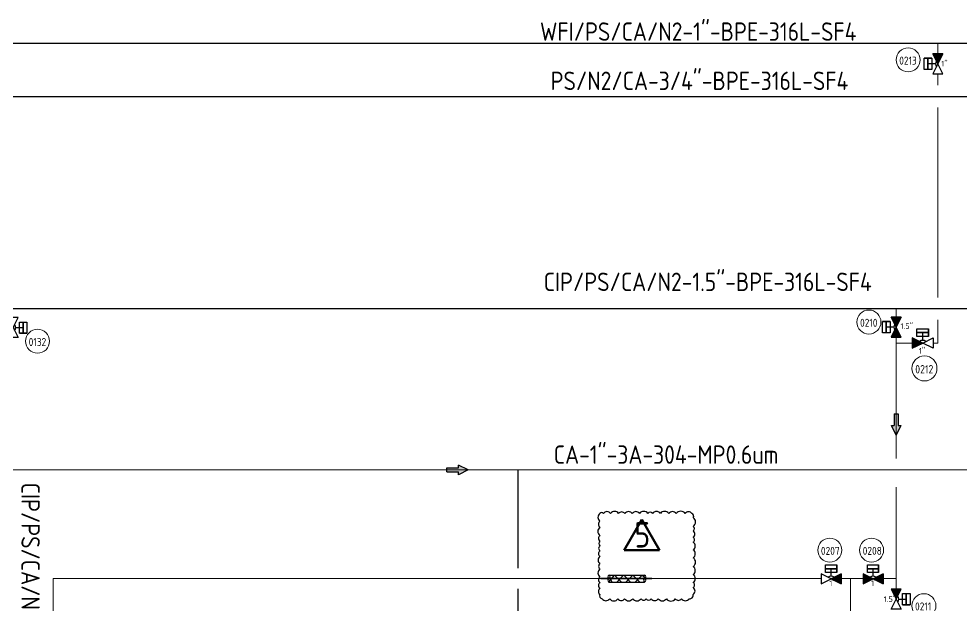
# Model space of a CAD drawing. Header units: millimetres. Extents: x -68339142 to 208, y -167 to 82456658.
# Drawn here: x -68334766 to -68333384, y 82449163 to 82450024 of the extents above; entities that cross this region are included whole.
import ezdxf

# ---------------------------------------------------------------- set-up
doc = ezdxf.new("R2010")
doc.units = ezdxf.units.MM
doc.header["$MEASUREMENT"] = 0
for name, color, linetype, lineweight in [('AM_8', 1, 'Continuous', 15), ('Modle', 161, 'Continuous', 70), ('图层01注射用水WFI', 3, 'Continuous', 5)]:
    doc.layers.add(name, color=color, linetype=linetype, lineweight=lineweight)
for name, color, linetype in [('WFI', 100, 'Continuous'), ('压缩空气', 130, 'Continuous'), ('文字', 1, 'Continuous'), ('機器', 7, 'Continuous'), ('药液', 210, 'Continuous')]:
    doc.layers.add(name, color=color, linetype=linetype)
doc.styles.get("Standard").update_dxf_attribs({"font": 'gbenor.shx', "bigfont": 'gbcbig.shx'})

# ---------------------------------------------------------------- blocks, each defined once
blk = doc.blocks.new('*U379')
at = {"color": 0}
for p, q in [((5.625000000000003, 11.25), (-5.624999999999997, 11.25)), ((-5.624999999999997, 11.25), (0, 0)), ((0, 0), (5.625000000000003, 11.25)), ((-5.625000000000003, -11.25), (0, 0)), ((0, 0), (5.624999999999997, -11.25)), ((7.031249999999998, -6.328125000000002), (7.031250000000002, 6.328124999999998)), ((7.031250000000002, 6.328124999999998), (15.46875, 6.328124999999996)), ((11.25, -6.328125000000003), (11.25, 6.328124999999997)), ((11.25, 6.328124999999997), (11.25, -6.328125000000003)), ((15.46875, 6.328124999999996), (15.46875, -6.328125000000004)), ((2.8125, -6.245004513516506e-16), (11.25, -2.498001805406602e-15)), ((5.624999999999997, -11.25), (-5.625000000000003, -11.25))]:
    blk.add_line(p, q, dxfattribs=at)
blk.add_lwpolyline([(7.031249999999998, -6.328125000000002), (7.031249999999998, -6.328125000000002), (15.46875, -6.328125000000004), (15.46875, -6.328125000000004)], close=True, dxfattribs=at)
at = {"color": 1, "linetype": 'ByBlock', "lineweight": 9}
blk.add_circle((27.4581182861521, -15.26933085954633), 13.5, dxfattribs=at)
at = {"color": 0}
blk.add_arc((-2.8125, 6.245004513516506e-16), 5.625, 323.1301023542289, 36.86989764577105, dxfattribs=at)
at = {"color": 1, "linetype": 'ByBlock', "lineweight": 9}
for tag, p, height in [('尺寸', (-14.60964056209081, -3.009600803133356), 6.3), ('YQJ_NO', (17.46691660708115, -20.60494823875488), 9)]:
    blk.add_attdef(tag, p, '', height=height, dxfattribs=at)
for tag, p, height, flags in [('YQJ_ITEMID', (12.30389252496513, -9.268028050291264), 5, 1), ('YQJ_CLASS_NAME', (12.34145168959367, -15.0460218663336), 5, 1), ('YQJ_CODE', (19.74708029923881, -12.5962584816567), 9, 2), ('供电电源', (13.40854493904772, -26.41575940861708), 5, 1), ('品牌', (13.51525420045436, -20.57112130539599), 5, 1), ('控制方式', (13.72867290480644, -33.13547494261206), 5, 1), ('输出信号类型2', (13.98124049918988, -46.42557879951505), 5, 1), ('输出信号类型1', (14.1519754470537, -39.40720924178709), 5, 1)]:
    blk.add_attdef(tag, p, '', height=height, dxfattribs=dict(at, flags=flags))
blk = doc.blocks.new('*U331')
at = {"color": 0}
for p, q in [((5.625000000000003, 11.25), (-5.624999999999997, 11.25)), ((-5.624999999999997, 11.25), (0, 0)), ((0, 0), (5.625000000000003, 11.25)), ((-5.625000000000003, -11.25), (0, 0)), ((0, 0), (5.624999999999997, -11.25)), ((7.031249999999998, -6.328125000000002), (7.031250000000002, 6.328124999999998)), ((7.031250000000002, 6.328124999999998), (15.46875, 6.328124999999996)), ((11.25, -6.328125000000003), (11.25, 6.328124999999997)), ((11.25, 6.328124999999997), (11.25, -6.328125000000003)), ((15.46875, 6.328124999999996), (15.46875, -6.328125000000004)), ((2.8125, -6.245004513516506e-16), (11.25, -2.498001805406602e-15)), ((5.624999999999997, -11.25), (-5.625000000000003, -11.25))]:
    blk.add_line(p, q, dxfattribs=at)
blk.add_lwpolyline([(7.031249999999998, -6.328125000000002), (7.031249999999998, -6.328125000000002), (15.46875, -6.328125000000004), (15.46875, -6.328125000000004)], close=True, dxfattribs=at)
at = {"color": 1, "linetype": 'ByBlock', "lineweight": 9}
blk.add_circle((31.08807076051232, -7.253563958981463), 13.5, dxfattribs=at)
at = {"color": 0}
blk.add_arc((-2.8125, 6.245004513516506e-16), 5.625, 323.1301023542289, 36.86989764577105, dxfattribs=at)
at = {"color": 1, "linetype": 'ByBlock', "lineweight": 9}
for tag, p, height in [('尺寸', (-14.09396951217838, -3.009600803133356), 6.3), ('YQJ_NO', (21.09686908144137, -12.58918133819001), 9)]:
    blk.add_attdef(tag, p, '', height=height, dxfattribs=at)
for tag, p, height, flags in [('YQJ_CODE', (23.37703277359902, -4.580491581091824), 9, 2), ('YQJ_ITEMID', (12.30389252496513, -9.268028050291264), 5, 1), ('YQJ_CLASS_NAME', (12.34145168959367, -15.0460218663336), 5, 1), ('供电电源', (13.40854493904772, -26.41575940861708), 5, 1), ('品牌', (13.51525420045436, -20.57112130539599), 5, 1), ('控制方式', (13.72867290480644, -33.13547494261206), 5, 1), ('输出信号类型2', (13.98124049918988, -46.42557879951505), 5, 1), ('输出信号类型1', (14.1519754470537, -39.40720924178709), 5, 1)]:
    blk.add_attdef(tag, p, '', height=height, dxfattribs=dict(at, flags=flags))
blk = doc.blocks.new('*U43')
h = blk.add_hatch(color=256)
h.dxf.hatch_style = 1
h.paths.add_polyline_path([(5.624999999999801, 11.2500000000001), (-5.625000000000199, 11.2499999999999), (-1.665334536937499e-16, -1.332267629550191e-15)])
at = {"color": 0}
for p, q in [((5.624999999999801, 11.2500000000001), (-5.625000000000201, 11.2499999999999)), ((-5.625000000000201, 11.2499999999999), (0, 0)), ((0, 0), (5.624999999999801, 11.2500000000001))]:
    blk.add_line(p, q, dxfattribs=at)
blk = doc.blocks.new('KGJK')
at = {"layer": 'AM_8'}
blk.add_hatch(color=256, dxfattribs=at).paths.add_polyline_path([(5848.813452545352, -1050.605828065278), (5848.813452545354, -1052.349464705978), (5853.939130079631, -1052.349464705978), (5853.939130079631, -1053.560979718961), (5858.105796746298, -1051.477646385627), (5853.939130079631, -1049.394313052294), (5853.939130079629, -1050.605828065278)])
at = {"layer": '文字'}
for p, q in [((5848.813452545354, -1050.605828065278), (5848.813452545354, -1052.349464705978)), ((5848.813452545354, -1050.605828065278), (5853.939130079631, -1050.605828065278)), ((5848.813452545354, -1052.349464705978), (5853.939130079631, -1052.349464705978)), ((5858.105796746298, -1051.477646385627), (5853.939130079631, -1049.394313052295)), ((5853.939130079631, -1049.394313052295), (5853.939130079631, -1050.605828065278)), ((5858.105796746298, -1051.477646385627), (5853.939130079631, -1053.560979718961)), ((5853.939130079631, -1052.349464705978), (5853.939130079631, -1053.560979718961))]:
    blk.add_line(p, q, dxfattribs=at)
blk = doc.blocks.new('*U275')
at = {"color": 0}
for p, q in [((0, 0), (-5.624999999999999, 11.25)), ((-5.624999999999999, 11.25), (5.625000000000001, 11.25)), ((5.625000000000001, 11.25), (0, 0)), ((-15.46875, -6.328124999999998), (-15.46875, 6.328125000000002)), ((-11.25, 6.328125000000001), (-11.25, -6.328124999999999)), ((-11.25, -6.328124999999999), (-11.25, 6.328125000000001)), ((-2.8125, 2.800685390914575e-16), (-11.25, 1.12027415636583e-15)), ((-7.031249999999999, 6.328125000000001), (-7.031250000000001, -6.328124999999999)), ((0, 0), (-5.625000000000001, -11.25)), ((5.624999999999999, -11.25), (0, 0)), ((-7.031250000000001, -6.328124999999999), (-15.46875, -6.328124999999998)), ((-5.625000000000001, -11.25), (5.624999999999999, -11.25))]:
    blk.add_line(p, q, dxfattribs=at)
blk.add_lwpolyline([(-7.031249999999999, 6.328125000000001), (-7.031249999999999, 6.328125000000001), (-15.46875, 6.328125000000002), (-15.46875, 6.328125000000002)], close=True, dxfattribs=at)
at = {"color": 1, "linetype": 'ByBlock', "lineweight": 9}
blk.add_circle((-33.51936202606021, 4.417094011184092), 13.5, dxfattribs=at)
at = {"color": 0}
blk.add_arc((2.8125, -2.800685390914575e-16), 5.625, 143.1301023542289, 216.8698976457711, dxfattribs=at)
at = {"color": 1, "linetype": 'ByBlock', "lineweight": 9}
for tag, p, height, flags in [('YQJ_CODE', (-41.2304000129735, 7.090166389073731), 9, 2), ('YQJ_ITEMID', (12.30389252496513, -9.268028050291264), 5, 1), ('YQJ_CLASS_NAME', (12.34145168959367, -15.0460218663336), 5, 1), ('供电电源', (13.40854493904772, -26.41575940861708), 5, 1), ('品牌', (13.51525420045436, -20.57112130539599), 5, 1), ('控制方式', (13.72867290480644, -33.13547494261206), 5, 1), ('输出信号类型2', (13.98124049918988, -46.42557879951505), 5, 1), ('输出信号类型1', (14.1519754470537, -39.40720924178709), 5, 1)]:
    blk.add_attdef(tag, p, '', height=height, dxfattribs=dict(at, flags=flags))
for tag, p, height in [('YQJ_NO', (-43.51056370513116, -0.9185233680244504), 9), ('尺寸', (3.736403673315767, -3.009600803133356), 6.3)]:
    blk.add_attdef(tag, p, '', height=height, dxfattribs=at)
blk = doc.blocks.new('*U320')
at = {"color": 0}
for p, q in [((-6.328124998479023, 7.031250001368879), (-6.328124996653851, 15.46875000136888)), ((-6.328124996653851, 15.46875000136888), (6.328125003346149, 15.46874999863112)), ((6.328125002433563, 11.24999999863112), (-6.328124997566437, 11.25000000136888)), ((-6.328124997566437, 11.25000000136888), (6.328125002433563, 11.24999999863112)), ((6.083907525285285e-10, 2.8125), (2.433563010114114e-09, 11.25)), ((0, 0), (-11.24999999878322, 5.625000002433563)), ((-11.24999999878322, 5.625000002433563), (-11.25000000121678, -5.624999997566437)), ((-11.25000000121678, -5.624999997566437), (0, 0)), ((6.328125001520977, 7.031249998631121), (-6.328124998479023, 7.031250001368879)), ((0, 0), (11.25000000121678, 5.624999997566437)), ((11.24999999878322, -5.625000002433563), (0, 0)), ((11.25000000121678, 5.624999997566437), (11.24999999878322, -5.625000002433563))]:
    blk.add_line(p, q, dxfattribs=at)
blk.add_lwpolyline([(6.328125001520977, 7.031249998631121), (6.328125001520977, 7.031249998631121), (6.328125003346149, 15.46874999863112), (6.328125003346149, 15.46874999863112)], close=True, dxfattribs=at)
at = {"color": 1, "linetype": 'ByBlock', "lineweight": 9}
blk.add_circle((1.952140217866784, -27.50228028254023), 13.5, dxfattribs=at)
at = {"color": 0}
blk.add_arc((-6.083907525285285e-10, -2.8125), 5.625, 53.13010234183491, 126.869897633377, dxfattribs=at)
at = {"color": 1, "linetype": 'ByBlock', "lineweight": 9}
for tag, p, height in [('尺寸', (-4.141754901853305, -11.62513372484689), 6.3), ('YQJ_NO', (-8.039061461204163, -32.83789766174878), 9)]:
    blk.add_attdef(tag, p, '', height=height, dxfattribs=at)
for tag, p, height, flags in [('YQJ_ITEMID', (12.30389252496513, -9.268028050291264), 5, 1), ('YQJ_CLASS_NAME', (12.34145168959367, -15.0460218663336), 5, 1), ('YQJ_CODE', (-5.758897769046509, -24.82920790465059), 9, 2), ('品牌', (13.51525420045436, -20.57112130539599), 5, 1), ('供电电源', (13.40854493904772, -26.41575940861708), 5, 1), ('控制方式', (13.72867290480644, -33.13547494261206), 5, 1), ('输出信号类型1', (14.1519754470537, -39.40720924178709), 5, 1), ('输出信号类型2', (13.98124049918988, -46.42557879951505), 5, 1)]:
    blk.add_attdef(tag, p, '', height=height, dxfattribs=dict(at, flags=flags))
blk = doc.blocks.new('*U282')
h = blk.add_hatch(color=256)
h.dxf.hatch_style = 1
h.paths.add_polyline_path([(11.24999999820036, -5.625000003599296), (11.25000000179965, 5.624999996400704), (-1.332267629496908e-15, 1.665334541200156e-16)])
at = {"color": 0}
for p, q in [((11.25000000179965, 5.624999996400706), (0, 0)), ((0, 0), (11.24999999820036, -5.625000003599296)), ((11.24999999820036, -5.625000003599296), (11.25000000179965, 5.624999996400706))]:
    blk.add_line(p, q, dxfattribs=at)
blk = doc.blocks.new('*U276')
at = {"color": 0}
for p, q in [((0, 0), (-5.624998980534166, 11.25000050973286)), ((-5.624998980534166, 11.25000050973286), (5.625001019465791, 11.24999949026705)), ((5.625001019465791, 11.24999949026705), (0, 0)), ((-15.46875057344946, -6.328123598234482), (-15.46874942655042, 6.328126401765468)), ((-11.24999942655044, 6.328126019465787), (-11.25000057344948, -6.328123980534163)), ((-11.25000057344948, -6.328123980534163), (-11.24999942655044, 6.328126019465787)), ((-2.812499999999989, 2.548664532223278e-07), (-11.24999999999996, 1.019465812889311e-06)), ((-7.031249426550453, 6.328125637166108), (-7.031250573449492, -6.328124362833842)), ((0, 0), (-5.625001019465791, -11.24999949026705)), ((5.624998980534166, -11.25000050973286), (0, 0)), ((-7.031250573449492, -6.328124362833842), (-15.46875057344946, -6.328123598234482)), ((-5.625001019465791, -11.24999949026705), (5.624998980534166, -11.25000050973286))]:
    blk.add_line(p, q, dxfattribs=at)
blk.add_lwpolyline([(-7.031249426550453, 6.328125637166108), (-7.031249426550453, 6.328125637166108), (-15.46874942655042, 6.328126401765468), (-15.46874942655042, 6.328126401765468)], close=True, dxfattribs=at)
at = {"color": 1, "linetype": 'ByBlock', "lineweight": 9}
blk.add_circle((-30.74272965421769, 5.626093802799883), 13.5, dxfattribs=at)
at = {"color": 0}
blk.add_arc((2.812499999999989, -2.548664532223278e-07), 5.625, 143.1300971621322, 216.8698924536743, dxfattribs=at)
at = {"color": 1, "linetype": 'ByBlock', "lineweight": 9}
for tag, p, height, flags in [('YQJ_CODE', (-38.45376764113098, 8.299166180689522), 9, 2), ('YQJ_ITEMID', (12.30389252496513, -9.268028050291264), 5, 1), ('YQJ_CLASS_NAME', (12.34145168959367, -15.0460218663336), 5, 1), ('供电电源', (13.40854493904772, -26.41575940861708), 5, 1), ('品牌', (13.51525420045436, -20.57112130539599), 5, 1), ('控制方式', (13.72867290480644, -33.13547494261206), 5, 1), ('输出信号类型2', (13.98124049918988, -46.42557879951505), 5, 1), ('输出信号类型1', (14.1519754470537, -39.40720924178709), 5, 1)]:
    blk.add_attdef(tag, p, '', height=height, dxfattribs=dict(at, flags=flags))
for tag, p, height in [('YQJ_NO', (-40.73393133328864, 0.2904764235913397), 9), ('尺寸', (4.811103058970158, -2.086505323661088), 6.3)]:
    blk.add_attdef(tag, p, '', height=height, dxfattribs=at)
blk = doc.blocks.new('*U277')
at = {"color": 0}
for p, q in [((-6.328124999963328, 7.031250000033005), (-6.328124999919321, 15.468750000033)), ((-6.328124999919321, 15.468750000033), (6.328125000080679, 15.468749999967)), ((6.328125000058676, 11.249999999967), (-6.328124999941324, 11.250000000033)), ((-6.328124999941324, 11.250000000033), (6.328125000058676, 11.249999999967)), ((1.466895546517209e-11, 2.8125), (5.867582186068835e-11, 11.25)), ((0, 0), (-11.24999999997066, 5.625000000058676)), ((-11.24999999997066, 5.625000000058676), (-11.25000000002934, -5.624999999941324)), ((-11.25000000002934, -5.624999999941324), (0, 0)), ((6.328125000036672, 7.031249999966995), (-6.328124999963328, 7.031250000033005)), ((0, 0), (11.25000000002934, 5.624999999941324)), ((11.24999999997066, -5.625000000058676), (0, 0)), ((11.25000000002934, 5.624999999941324), (11.24999999997066, -5.625000000058676))]:
    blk.add_line(p, q, dxfattribs=at)
blk.add_lwpolyline([(6.328125000036672, 7.031249999966995), (6.328125000036672, 7.031249999966995), (6.328125000080679, 15.468749999967), (6.328125000080679, 15.468749999967)], close=True, dxfattribs=at)
at = {"color": 1, "linetype": 'ByBlock', "lineweight": 9}
blk.add_circle((-1.610939847436363, 32.15613608289235), 13.5, dxfattribs=at)
at = {"color": 0}
blk.add_arc((-1.466895546517209e-11, -2.8125), 5.625, 53.13010235393011, 126.8698976454722, dxfattribs=at)
at = {"color": 1, "linetype": 'ByBlock', "lineweight": 9}
for tag, p, height, flags in [('YQJ_CODE', (-9.321977834349656, 34.82920846078199), 9, 2), ('YQJ_ITEMID', (12.30389252496513, -9.268028050291264), 5, 1), ('YQJ_CLASS_NAME', (12.34145168959367, -15.0460218663336), 5, 1), ('供电电源', (13.40854493904772, -26.41575940861708), 5, 1), ('品牌', (13.51525420045436, -20.57112130539599), 5, 1), ('控制方式', (13.72867290480644, -33.13547494261206), 5, 1), ('输出信号类型2', (13.98124049918988, -46.42557879951505), 5, 1), ('输出信号类型1', (14.1519754470537, -39.40720924178709), 5, 1)]:
    blk.add_attdef(tag, p, '', height=height, dxfattribs=dict(at, flags=flags))
for tag, p, height in [('YQJ_NO', (-11.60214152650731, 26.82051870368381), 9), ('尺寸', (-2.120433968765627, -8.257004279674558), 6.3)]:
    blk.add_attdef(tag, p, '', height=height, dxfattribs=at)
blk = doc.blocks.new('*U278')
h = blk.add_hatch(color=256)
h.dxf.hatch_style = 1
h.paths.add_polyline_path([(11.25000000003713, -5.624999999925728), (11.24999999996287, 5.62500000007427), (-1.332267629551287e-15, 1.665334536849779e-16)])
at = {"color": 0}
for p, q in [((11.24999999996287, 5.625000000074272), (0, 0)), ((0, 0), (11.25000000003713, -5.624999999925728)), ((11.25000000003713, -5.624999999925728), (11.24999999996287, 5.625000000074272))]:
    blk.add_line(p, q, dxfattribs=at)
blk = doc.blocks.new('*U283')
h = blk.add_hatch(color=256)
h.dxf.hatch_style = 1
h.paths.add_polyline_path([(-5.661833241956557, -11.23150788364037), (5.588106361738358, -11.26837132374946), (1.70898067912968e-16, 1.331714788657867e-15)])
at = {"color": 0}
for p, q in [((0, 0), (-5.661833241956557, -11.23150788364037)), ((5.58810636173836, -11.26837132374946), (0, 0)), ((-5.661833241956557, -11.23150788364037), (5.58810636173836, -11.26837132374946))]:
    blk.add_line(p, q, dxfattribs=at)
blk = doc.blocks.new('*U80')
h = blk.add_hatch(color=256)
h.dxf.hatch_style = 1
h.paths.add_polyline_path([(-11.24999999995271, 5.625000000094579), (-11.25000000004729, -5.624999999905419), (1.332267629548788e-15, -1.665334537049739e-16)])
at = {"color": 0}
for p, q in [((0, 0), (-11.24999999995271, 5.625000000094579)), ((-11.24999999995271, 5.625000000094579), (-11.25000000004729, -5.624999999905421)), ((-11.25000000004729, -5.624999999905421), (0, 0))]:
    blk.add_line(p, q, dxfattribs=at)
blk = doc.blocks.new('保温')
at = {"ltscale": 0.1}
h = blk.add_hatch(dxfattribs=at)
h.set_pattern_fill('ANSI37', scale=2.234399999999999)
h.set_pattern_definition([(44.99999999999997, (-813.4420348629722, 754.6356316621168), (-5.016371069229228, 5.016371069229224), []), (135, (-813.4420348629722, 754.6356316621168), (-5.016371069229229, -5.016371069229224), [])])
h.paths.add_polyline_path([(40.0281178516377, 3.910200000015001), (-2.934541498689214e-11, 3.910200000015001, -0.6525360622096348), (-2.934541498689214e-11, 1.610711564126176e-11, 0.652536062208393), (-2.934541498689214e-11, -3.910199999979604), (40.0281178516377, -3.910199999979604, -0.652536062207818), (40.0281178516377, 1.610711564126176e-11, 0.6525360622075519)])
at = {"color": 7, "lineweight": 35}
blk.add_line((-8.915646761219492, 1.909583602355269e-13), (47.98137530246434, 1.909583602355269e-13), dxfattribs=at)
at = {"color": 7}
for p, q in [((-2.934541498689214e-11, 3.910200000005452), (40.0281178516377, 3.910200000005452)), ((-2.934541498689214e-11, -3.910199999992337), (40.0281178516377, -3.910199999992337))]:
    blk.add_line(p, q, dxfattribs=at)
for centre, start, end in [((0.8601914965108648, 1.955100000004413), 113.7482053907326, 246.2517946092674), ((0.8601914965108648, -1.955099999991298), 113.7482053907326, 246.2517946092674), ((-0.8601914965695556, 1.955100000004413), 293.7482053907326, 66.25179460926744), ((40.88830934817791, -1.955099999991298), 113.7482053907326, 246.2517946092674), ((39.16792635509749, 1.955100000004413), 293.748205391198, 66.25179460880196), ((39.16792635509749, -1.955099999991298), 293.7482053907326, 66.25179460926744)]:
    blk.add_arc(centre, 2.135964751742607, start, end, dxfattribs=at)

msp = doc.modelspace()

# ---------------------------------------------------------------- linework, layer by layer
at = {"color": 3}
for p, q in [((-68335656.26681331, 82449988.28268714), (-68333714.16464707, 82449988.28248678)), ((-68333726.65671128, 82449988.28248678), (-68330890.40913455, 82449988.28248678)), ((-68332875.67593499, 82449598.33902888), (-68334804.1545453, 82449598.33912441))]:
    msp.add_line(p, q, dxfattribs=at)
at = {"color": 4}
msp.add_line((-68334876.97190307, 82449910.08721492), (-68332940.48931691, 82449910.00206834), dxfattribs=at)
msp.add_lwpolyline([(-68333913.96805958, 82449297.80463484, 0.52056705), (-68333913.96805958, 82449286.38298094, 0.52056705), (-68333913.96805958, 82449277.6280344, 0.52056705), (-68333913.96805958, 82449265.53700785, 0.52056705), (-68333913.96805958, 82449257.12325825, 0.52056705), (-68333913.96805958, 82449250.35791507, 0.52056705), (-68333913.96805958, 82449242.87579383, 0.52056705), (-68333913.96805958, 82449234.71921353, 0.52056705), (-68333913.96805958, 82449224.14699148, 0.52056705), (-68333913.96805958, 82449216.21075481, 0.52056705), (-68333913.96805958, 82449204.64546047, 0.52056705), (-68333913.96805958, 82449196.46059968, 0.52056705), (-68333913.96805958, 82449188.00086886, 0.52056705), (-68333913.96805958, 82449178.72507308, 0.52056705), (-68333910.85198312, 82449172.72527078, 0.52056705), (-68333899.75260468, 82449172.72527078, 0.52056705), (-68333887.55537371, 82449172.72527078, 0.52056705), (-68333877.80755833, 82449172.72527078, 0.52056705), (-68333865.87705915, 82449172.72527078, 0.52056705), (-68333853.76385583, 82449172.72527078, 0.52056705), (-68333846.09170601, 82449172.72527078, 0.52056705), (-68333838.98252095, 82449172.72527078, 0.52056705), (-68333828.50490628, 82449172.72527078, 0.52056705), (-68333816.57277945, 82449172.72527078, 0.52056705), (-68333803.4764732, 82449172.72527078, 0.52056705), (-68333794.40270996, 82449172.72527078, 0.52056705), (-68333783.15887724, 82449172.72527078, 0.52056705), (-68333777.18738393, 82449178.97481287, 0.52056705), (-68333777.18738393, 82449189.07969481, 0.52056705), (-68333777.18738393, 82449196.58663777, 0.52056705), (-68333777.18738393, 82449208.22843185, 0.52056705), (-68333777.18738393, 82449219.93695974, 0.52056705), (-68333777.18738393, 82449232.88311492, 0.52056705), (-68333777.18738393, 82449244.58350453, 0.52056705), (-68333777.18738393, 82449255.61085929, 0.52056705), (-68333777.18738393, 82449262.91414207, 0.52056705), (-68333777.18738393, 82449272.20824894, 0.52056705), (-68333777.18738393, 82449278.96789533, 0.52056705), (-68333777.18738393, 82449291.99909543, 0.52056705), (-68333779.31665698, 82449297.80463484, 0.52056705), (-68333788.88298896, 82449297.80463484, 0.52056705), (-68333802.03728037, 82449297.80463484, 0.52056705), (-68333813.11814424, 82449297.80463484, 0.52056705), (-68333825.27061473, 82449297.80463484, 0.52056705), (-68333836.8898251, 82449297.80463484, 0.52056705), (-68333843.68751791, 82449297.80463484, 0.52056705), (-68333856.00702636, 82449297.80463484, 0.52056705), (-68333866.54099855, 82449297.80463484, 0.52056705), (-68333877.56876022, 82449297.80463484, 0.52056705), (-68333886.60976692, 82449297.80463484, 0.52056705), (-68333898.41086762, 82449297.80463484, 0.52056705), (-68333909.01482892, 82449297.80463484, 0.52056705)], format="xyb", close=True)
at = {"layer": 'Modle'}
for p, q in [((-68333878.71964721, 82449244.07485223), (-68333852.79811306, 82449288.97226638)), ((-68333826.87657893, 82449244.07485223), (-68333852.79811306, 82449288.97226638)), ((-68333878.71964721, 82449244.07485223), (-68333826.87657893, 82449244.07485223))]:
    msp.add_line(p, q, dxfattribs=at)
at = {"layer": 'WFI', "color": 3, "lineweight": 9}
for p, q in [((-68333418.31846884, 82449972.52113429), (-68333418.3184669, 82449988.28249238)), ((-68333418.31846908, 82449926.51975569), (-68333418.3184684, 82449943.16958953)), ((-68333418.3184773, 82449727.40594523), (-68333418.31847048, 82449893.51975569)), ((-68333418.31848195, 82449614.8390731), (-68333418.3184773, 82449727.40594523)), ((-68333479.42007996, 82449582.57759425), (-68333479.42007805, 82449598.33895236)), ((-68333418.31848322, 82449548.06498536), (-68333418.3184832, 82449581.8390731)), ((-68333479.42008223, 82449556.80196239), (-68333479.42008223, 82449499.69632256)), ((-68333455.96980648, 82449548.06498536), (-68333479.42008223, 82449548.06486014)), ((-68333418.31848322, 82449548.06498536), (-68333425.41150059, 82449548.06498536)), ((-68333479.42008223, 82449499.69632256), (-68333479.42010012, 82449465.51961783)), ((-68333479.42010012, 82449378.36323586), (-68333479.42010012, 82449469.94838369)), ((-68333479.42072715, 82449186.6311875), (-68333479.42092101, 82449336.28551851)), ((-68333574.36170389, 82449202.39254522), (-68333575.29842368, 82449202.39254522)), ((-68333528.22434634, 82449202.3925454), (-68333560.15429144, 82449202.39254528)), ((-68333546.65530613, 82449087.60035655), (-68333546.65530682, 82449202.39254516)), ((-68333513.0802136, 82449202.39254548), (-68333514.01693434, 82449202.39254546)), ((-68333479.40533328, 82449202.3925456), (-68333498.8728016, 82449202.39254552)), ((-68333479.42070813, 82449171.95415366), (-68333479.42070813, 82449171.95667663))]:
    msp.add_line(p, q, dxfattribs=at)
at = {"layer": '压缩空气', "lineweight": 9}
msp.add_line((-68332814.03812568, 82449361.82899119), (-68336852.07748082, 82449361.82907549), dxfattribs=at)
at = {"layer": '压缩空气'}
for p, q in [((-68334034.06200165, 82449217.39254518), (-68334034.0620016, 82449361.82907523)), ((-68334034.06200168, 82449081.32824847), (-68334034.06200165, 82449187.39254516))]:
    msp.add_line(p, q, dxfattribs=at)
at = {"layer": '药液', "color": 6, "lineweight": 9}
for p, q in [((-68333589.50583617, 82449202.39254518), (-68334715.73504987, 82449202.39254516)), ((-68334715.73504989, 82448168.1714184), (-68334715.73504989, 82449202.39254516))]:
    msp.add_line(p, q, dxfattribs=at)

# ---------------------------------------------------------------- block references
ref = msp.add_blockref('*U275', (-68333418.31846881, 82449957.84536189), dxfattribs=dict(xscale=1.304513100000001, yscale=1.304513100000001, zscale=1.304513100000001))
ref.add_attrib('YQJ_NO', '0213', (-68333475.07856914, 82449956.64713612), dxfattribs={"color": 1, "linetype": 'ByBlock', "lineweight": 9, "height": 11.74061790000001})
ref.add_attrib('尺寸', '1"', (-68333413.44428127, 82449953.91929822), dxfattribs={"color": 1, "linetype": 'ByBlock', "lineweight": 9, "height": 8.218432530000003})
for name, p, xscale, yscale, zscale in [('*U43', (-68333418.31846881, 82449957.84536189), 1.304513100000001, 1.304513100000001, 1.304513100000001), ('*U43', (-68333479.42008087, 82449571.47773476), 1.304513100000001, 1.304513100000001, 1.304513100000001), ('*U283', (-68333479.4512685, 82449571.54011), 1.304513100000001, 1.304513100000001, 1.304513100000001), ('*U278', (-68333574.8300638, 82449202.15836528), 1.304513100000001, 1.304513100000001, 1.304513100000001), ('*U80', (-68333513.54857397, 82449202.15836528), 1.304513100000001, 1.304513100000001, 1.304513100000001), ('*U278', (-68333513.54857397, 82449202.15836528), 1.304513100000001, 1.304513100000001, 1.304513100000001), ('保温', (-68333900.8557389, 82449202.39254516), 1.3086931055, 1.3086931055, 1.3086931055), ('*U43', (-68333479.4200774, 82449171.95541513), 1.304513100000001, 1.304513100000001, 1.304513100000001)]:
    msp.add_blockref(name, p, dxfattribs=dict(xscale=xscale, yscale=yscale, zscale=zscale))
ref = msp.add_blockref('*U276', (-68333479.42008087, 82449571.47773476), dxfattribs=dict(xscale=1.304513100000001, yscale=1.304513100000001, zscale=1.304513100000001))
ref.add_attrib('YQJ_NO', '0210', (-68333532.55802791, 82449571.85666506), dxfattribs={"color": 1, "linetype": 'ByBlock', "lineweight": 9, "height": 11.74061790000001})
ref.add_attrib('尺寸', '1.5"', (-68333473.1439339, 82449568.75586124), dxfattribs={"color": 1, "linetype": 'ByBlock', "lineweight": 9, "height": 8.218432530000003})
ref = msp.add_blockref('*U379', (-68334774.63708231, 82449570.5855163), dxfattribs=dict(xscale=1.304513100000001, yscale=1.304513100000001, zscale=1.304513100000001))
ref.add_attrib('YQJ_NO', '0132', (-68334751.85126078, 82449543.7060914), dxfattribs={"color": 1, "linetype": 'ByBlock', "lineweight": 9, "height": 11.74061790000001})
ref.add_attrib('尺寸', '1.5"', (-68334793.6955498, 82449566.65945263), dxfattribs={"color": 1, "linetype": 'ByBlock', "lineweight": 9, "height": 8.218432530000003})
ref = msp.add_blockref('*U320', (-68333440.69065353, 82449548.06498536), dxfattribs=dict(xscale=1.358146929864187, yscale=1.358146929864187, zscale=1.358146929864187))
ref.add_attrib('YQJ_NO', '0212', (-68333451.60888018, 82449503.46629547), dxfattribs={"color": 1, "linetype": 'ByBlock', "lineweight": 9, "height": 12.22332236877768})
ref.add_attrib('尺寸', '1"', (-68333446.31576523, 82449532.27634569), dxfattribs={"color": 1, "linetype": 'ByBlock', "lineweight": 9, "height": 8.556325658144377})
at = {"xscale": 1.358146929864187, "yscale": 1.358146929864187, "zscale": 1.358146929864187, "rotation": 180}
msp.add_blockref('*U282', (-68333440.69067144, 82449548.06498536), dxfattribs=at)
ref = msp.add_blockref('*U277', (-68333574.8300638, 82449202.15836528), dxfattribs=dict(xscale=1.304513100000001, yscale=1.304513100000001, zscale=1.304513100000001))
ref.add_attrib('YQJ_NO', '0207', (-68333589.96520941, 82449237.14608328), dxfattribs={"color": 1, "linetype": 'ByBlock', "lineweight": 9, "height": 11.74061790000001})
ref.add_attrib('尺寸', '1"', (-68333577.5961977, 82449191.38699503), dxfattribs={"color": 1, "linetype": 'ByBlock', "lineweight": 9, "height": 8.218432530000003})
ref = msp.add_blockref('*U277', (-68333513.54857397, 82449202.15836528), dxfattribs=dict(xscale=1.304513100000001, yscale=1.304513100000001, zscale=1.304513100000001))
ref.add_attrib('YQJ_NO', '0208', (-68333528.68371958, 82449237.14608328), dxfattribs={"color": 1, "linetype": 'ByBlock', "lineweight": 9, "height": 11.74061790000001})
ref.add_attrib('尺寸', '1"', (-68333516.31470786, 82449191.38699503), dxfattribs={"color": 1, "linetype": 'ByBlock', "lineweight": 9, "height": 8.218432530000003})
ref = msp.add_blockref('*U331', (-68333479.4200774, 82449171.95541513), dxfattribs=dict(xscale=1.304513100000001, yscale=1.304513100000001, zscale=1.304513100000001))
ref.add_attrib('YQJ_NO', '0211', (-68333451.89893532, 82449155.53266315), dxfattribs={"color": 1, "linetype": 'ByBlock', "lineweight": 9, "height": 11.74061790000001})
ref.add_attrib('尺寸', '1.5"', (-68333497.80584526, 82449168.02935146), dxfattribs={"color": 1, "linetype": 'ByBlock', "lineweight": 9, "height": 8.218432530000003})
at = {"layer": '機器', "lineweight": 9, "xscale": -3.384651308526882, "yscale": 3.384651308526882, "zscale": 3.384651308526882}
for p, rotation in [((-68337038.30528934, 82469240.44646528), 90), ((-68353935.00647442, 82445802.94388226), 180)]:
    msp.add_blockref('KGJK', p, dxfattribs=dict(at, rotation=rotation))

# ---------------------------------------------------------------- texts
at = {"color": 3, "insert": (-68334749.10665455, 82449102.47388725), "char_height": 26.99268000000001, "attachment_point": 5, "rotation": 270}
msp.add_mtext('CIP/PS/CA/N2-1.5"-BPE-316L-SF4', dxfattribs=at)
at = {"layer": 'Modle'}
msp.add_text('5', height=37.2908019338007, dxfattribs=at).set_placement((-68333863.39806706, 82449247.92630975))
at = {"layer": '压缩空气', "lineweight": 9, "char_height": 26.99268000000001, "attachment_point": 5}
for s, insert in [('PS/N2/CA-3/4"-BPE-316L-SF4', (-68333768.06536078, 82449932.81326112)), ('CA-1"-3A-304-MP0.6um', (-68333817.01286812, 82449384.24864633))]:
    msp.add_mtext(s, dxfattribs=dict(at, insert=insert))
at = {"layer": '图层01注射用水WFI', "color": 3, "lineweight": 9, "char_height": 26.99268000000001, "attachment_point": 5}
for s, insert in [('WFI/PS/CA/N2-1"-BPE-316L-SF4', (-68333769.91333844, 82450005.05499116)), ('CIP/PS/CA/N2-1.5"-BPE-316L-SF4', (-68333755.92979752, 82449637.8011079))]:
    msp.add_mtext(s, dxfattribs=dict(at, insert=insert))

doc.saveas('drawing.dxf')
